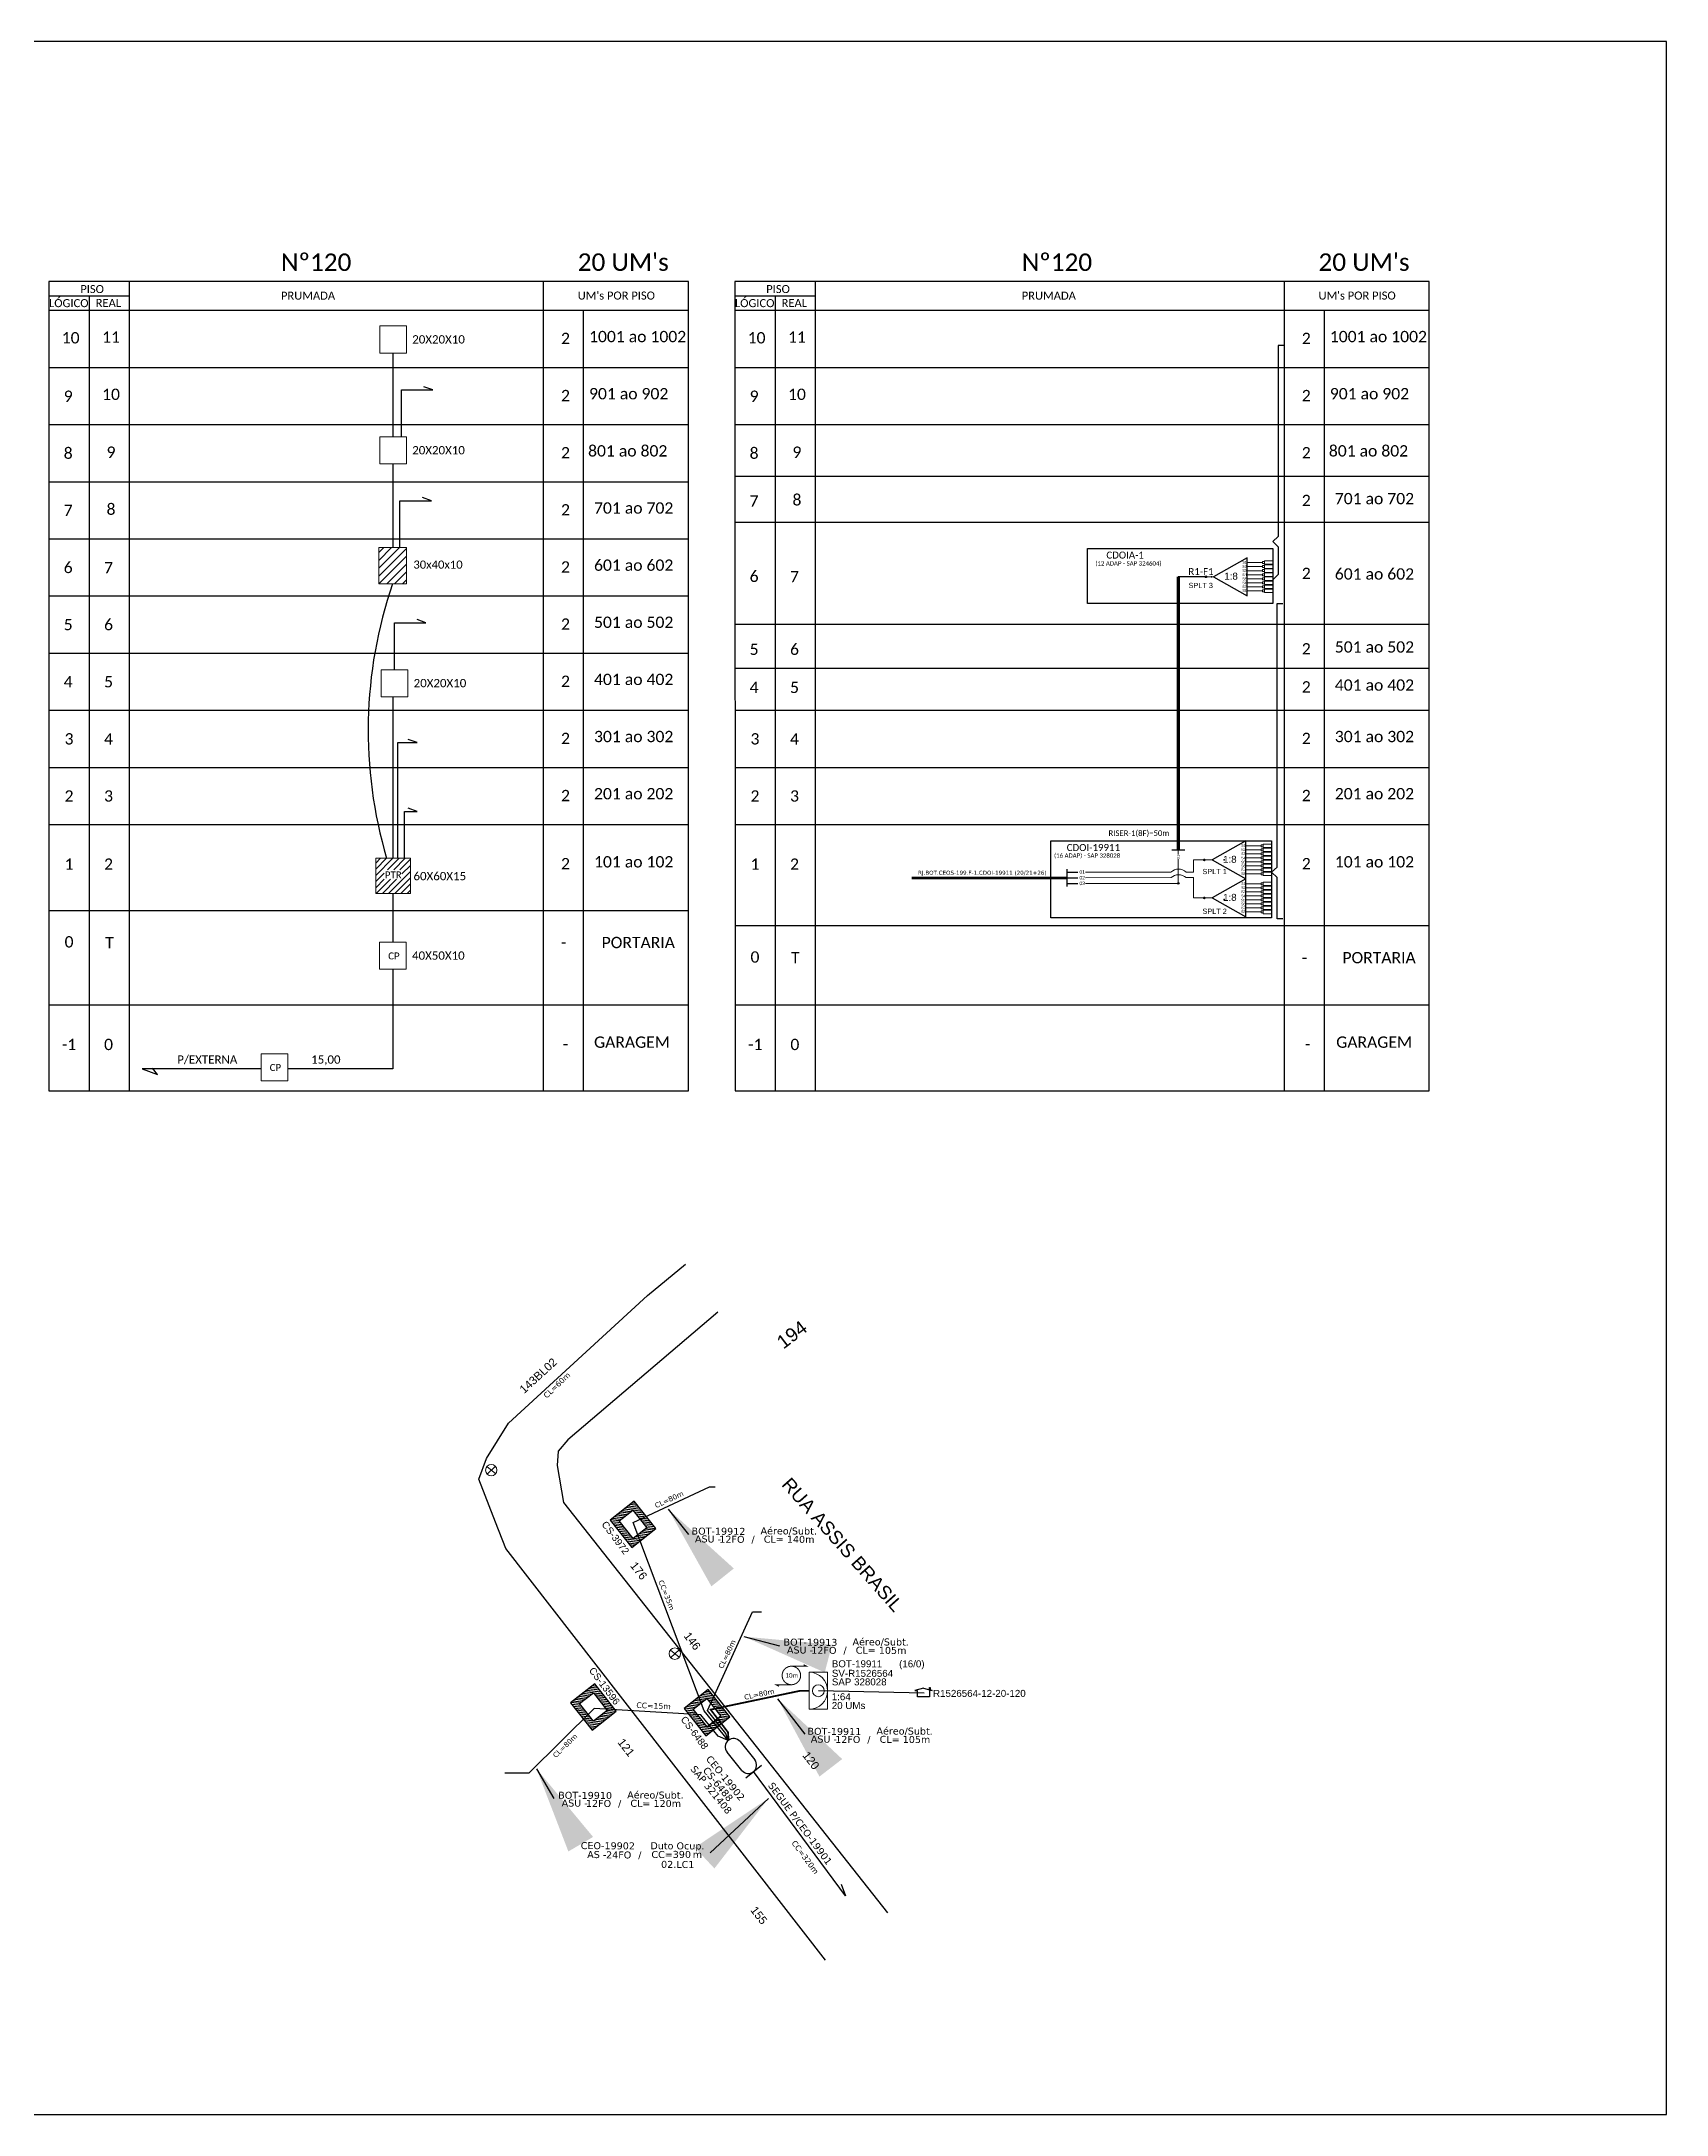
# Model space of a CAD drawing. Header units: metres. Extents: x -1286 to -445, y -500 to 94.
# Drawn here: x -911 to -445, y -500 to 94 of the extents above; entities that cross this region are included whole.
import ezdxf
from ezdxf.enums import TextEntityAlignment as Align

# ---------------------------------------------------------------- set-up
doc = ezdxf.new("R2010")
doc.units = ezdxf.units.M
doc.linetypes.add('PHANTOM2', pattern=[1.25, 0.625, -0.125, 0.125, -0.125, 0.125, -0.125])
for name, color, linetype in [('10.1-Caixas Subterrâneas', 5, 'Continuous'), ('20.4-CEOS', 1, 'Continuous'), ('20.5-CEO', 1, 'Continuous'), ('CAP a instalar', 1, 'Continuous'), ('DUVIDAS', 252, 'Continuous'), ('Folga', 1, 'Continuous'), ('label_cabos', 7, 'Continuous'), ('Legenda', 1, 'Continuous'), ('MUB', 252, 'Continuous'), ('surveys', 7, 'Continuous'), ('surveys legendas', 7, 'Continuous')]:
    doc.layers.add(name, color=color, linetype=linetype)
for name, color, linetype, lineweight in [('10.4-Postes', 1, 'Continuous', 0), ("20.0-LEGENDA DOS CDO'S", 1, 'Continuous', 0), ('20.1-CDO_INTERIOR', 1, 'Continuous', 0), ('40.1-ETIQUETAS', 1, 'Continuous', 20)]:
    doc.layers.add(name, color=color, linetype=linetype, lineweight=lineweight)
doc.layers.add('Comprimeto de lance', color=7, linetype='Continuous', true_color=0xf7f7f7)
doc.layers.add('DROP DE CLIENTE', color=140, linetype='Continuous', plot=False)
doc.layers.add('EXTRA', color=50, linetype='Continuous', plot=False)
doc.styles.add('ARIAL', font='arial.ttf')
doc.styles.add('siredit', font='verdana.ttf')
doc.styles.add('WMF-Calibri0', font='calibri.ttf')
doc.linetypes.add('FENCELINE1', pattern='A,0.25,-0.1,[133,ltypeshp.shx,S=0.1,R=0,X=-0.1,Y=0],-0.1,1', length=1.45)
doc.dimstyles.new('CC', dxfattribs={"dimtxt": 0.8, "dimasz": 2, "dimexe": 0.18, "dimexo": 0.0625, "dimgap": 0.09, "dimtad": 0, "dimdec": 0, "dimrnd": 1, "dimzin": 0, "dimdsep": 46, "dimtxsty": 'siredit', "dimblk": 'NONE', "dimcen": 0, "dimse1": 1, "dimse2": 1, "dimsd1": 1, "dimsd2": 1, "dimclrt": 7, "dimadec": 0, "dimazin": 0, "dimtfac": 1, "dimtdec": 0, "dimtofl": 0, "dimtmove": 0, "dimatfit": 3, "dimfxl": 0, "dimtolj": 1, "dimtzin": 0, "dimarcsym": 0})

# ---------------------------------------------------------------- blocks, each defined once
blk = doc.blocks.new('SPLT_1-8_SC-APC')
at = {"color": 1}
blk.add_lwpolyline([(-7.37, -2.1), (-17.04, -7.55), (-7.37, -13), (-7.37, -2.1)], dxfattribs=at)
at = {"color": 3, "lineweight": 0}
for points in [[(-2.99, -3.51), (-7.37, -3.51)], [(-7.37, -4.66), (-2.99, -4.66)], [(-7.37, -5.82), (-2.99, -5.82)], [(-2.41, -3.02), (-2.41, -4)], [(-2.41, -3.02), (0, -3.02)], [(-2.41, -4), (0, -4)], [(-2.41, -4.17), (-2.41, -5.16)], [(-2.41, -4.17), (0, -4.17)], [(-2.41, -5.16), (0, -5.16)], [(-2.41, -5.32), (-2.41, -6.31)], [(-2.41, -5.32), (0, -5.32)], [(-7.37, -6.97), (-2.99, -6.97)], [(-7.37, -8.12), (-2.99, -8.12)], [(-7.37, -9.28), (-2.99, -9.28)], [(-7.37, -10.43), (-2.99, -10.43)], [(-7.37, -11.58), (-2.99, -11.58)], [(-2.41, -6.31), (0, -6.31)], [(-2.41, -6.48), (-2.41, -7.46)], [(-2.41, -6.48), (0, -6.48)], [(-2.41, -7.46), (0, -7.46)], [(-2.41, -7.63), (-2.41, -8.62)], [(-2.41, -7.63), (0, -7.63)], [(-2.41, -8.62), (0, -8.62)], [(-2.41, -8.78), (-2.41, -9.77)], [(-2.41, -8.78), (0, -8.78)], [(-2.41, -9.77), (0, -9.77)], [(-2.41, -9.94), (-2.41, -10.92)], [(-2.41, -9.94), (0, -9.94)], [(-2.41, -10.92), (0, -10.92)], [(-2.41, -11.09), (-2.41, -12.08)], [(-2.41, -11.09), (0, -11.09)], [(-2.41, -12.08), (0, -12.08)]]:
    blk.add_lwpolyline(points, dxfattribs=at)
for points in [[(-2.99, -3.22), (-2.41, -3.22), (-2.41, -3.8), (-2.99, -3.8)], [(-2.99, -4.38), (-2.41, -4.38), (-2.41, -4.95), (-2.99, -4.95)], [(-2.99, -5.53), (-2.41, -5.53), (-2.41, -6.1), (-2.99, -6.1)], [(-2.99, -6.68), (-2.41, -6.68), (-2.41, -7.26), (-2.99, -7.26)], [(-2.99, -7.84), (-2.41, -7.84), (-2.41, -8.41), (-2.99, -8.41)], [(-2.99, -8.99), (-2.41, -8.99), (-2.41, -9.56), (-2.99, -9.56)], [(-2.99, -10.14), (-2.41, -10.14), (-2.41, -10.72), (-2.99, -10.72)], [(-2.99, -11.3), (-2.41, -11.3), (-2.41, -11.87), (-2.99, -11.87)]]:
    blk.add_lwpolyline(points, close=True, dxfattribs=at)
at = {"color": 1, "lineweight": 0}
blk.add_lwpolyline([(-17.04, -7.55), (-19.26, -7.55)], dxfattribs=at)
at = {"color": 1, "style": 'ARIAL'}
for s, height, p in [('S1', 0.75, (-8.74, -3.78)), ('S2', 0.75, (-8.74, -4.97)), ('S3', 0.75, (-8.74, -6.18)), ('1:8', 2, (-13.91, -8.4)), ('S4', 0.75, (-8.74, -7.36)), ('S5', 0.75, (-8.74, -8.57)), ('S6', 0.75, (-8.74, -9.69)), ('S7', 0.75, (-8.74, -10.78)), ('S8', 0.75, (-8.74, -11.9))]:
    blk.add_text(s, height=height, dxfattribs=at).set_placement(p)
blk = doc.blocks.new('SPLITTER FUTURO')
blk.add_point((0, 0))
at = {"style": 'ARIAL', "text_generation_flag": 6, "flags": 4}
for tag, p, height in [('SPLT', (-6.22, -4.1), 1.5), ('INSTAL.', (-6.25, -6.09), 1.25)]:
    blk.add_attdef(tag, p, '', height=height, rotation=180, dxfattribs=at)
blk = doc.blocks.new('POLE_POLE')
at = {"layer": '10.4-Postes', "color": 1, "linetype": 'PHANTOM2'}
for points in [[(-0.000008, 0.0000105), (0.0000076, -0.0000022)], [(0.0000072, 0.000011), (-0.0000076, -0.0000027)]]:
    blk.add_lwpolyline(points, dxfattribs=at)
at = {"layer": '10.4-Postes', "color": 1}
blk.add_circle((-0.0000002, 0.0000042), 0.0000101, dxfattribs=at)
blk = doc.blocks.new('*X14')
at = {"color": 0, "linetype": 'Continuous'}
for p, q in [((-1.25, 0.34099), (-0.49099, 1.1)), ((-1.25, 0.517767), (-0.667767, 1.1)), ((-1.25, 0.694544), (-0.844544, 1.1)), ((-1.25, 0.87132), (-1.02132, 1.1)), ((-1.25, 1.048097), (-1.198097, 1.1)), ((-1.25, 0.164214), (-0.8035, 0.610714)), ((-1.25, -0.012563), (-0.8035, 0.433937)), ((-1.25, -0.18934), (-0.8035, 0.25716)), ((-1.25, -0.366117), (-0.8035, 0.080383)), ((-0.789214, 0.625), (-0.314214, 1.1)), ((-0.612437, 0.625), (-0.137437, 1.1)), ((-0.43566, 0.625), (0.03934, 1.1)), ((-0.258883, 0.625), (0.216117, 1.1)), ((-0.082107, 0.625), (0.392893, 1.1)), ((0.09467, 0.625), (0.56967, 1.1)), ((0.271447, 0.625), (0.746447, 1.1)), ((0.448223, 0.625), (0.923223, 1.1)), ((0.625, 0.625), (1.1, 1.1)), ((0.801777, 0.625), (1.25, 1.073223)), ((0.8035, 0.449947), (1.25, 0.896447)), ((0.8035, 0.27317), (1.25, 0.71967)), ((0.8035, 0.096393), (1.25, 0.542893)), ((0.8035, -0.080383), (1.25, 0.366117)), ((0.8035, -0.25716), (1.25, 0.18934)), ((0.8035, -0.433937), (1.25, 0.012563)), ((-1.25, -0.542893), (-0.8035, -0.096393)), ((-1.25, -0.71967), (-0.8035, -0.27317)), ((-1.25, -0.896447), (-0.8035, -0.449947)), ((-1.25, -1.073223), (-0.801777, -0.625)), ((-1.1, -1.1), (-0.625, -0.625)), ((-0.923223, -1.1), (-0.448223, -0.625)), ((-0.746447, -1.1), (-0.271447, -0.625)), ((-0.56967, -1.1), (-0.09467, -0.625)), ((-0.392893, -1.1), (0.082107, -0.625)), ((-0.216117, -1.1), (0.258883, -0.625)), ((-0.03934, -1.1), (0.43566, -0.625)), ((0.137437, -1.1), (0.612437, -0.625)), ((0.314214, -1.1), (0.789214, -0.625)), ((0.49099, -1.1), (1.25, -0.34099)), ((0.667767, -1.1), (1.25, -0.517767)), ((0.8035, -0.610714), (1.25, -0.164214)), ((0.844544, -1.1), (1.25, -0.694544)), ((1.02132, -1.1), (1.25, -0.87132)), ((1.198097, -1.1), (1.25, -1.048097))]:
    blk.add_line(p, q, dxfattribs=at)
blk = doc.blocks.new('MANHOLE_MQ')
at = {"color": 0, "linetype": 'Continuous'}
for p, q in [((0.00000623, 0.00000569), (-0.00000627, 0.00000569)), ((-0.00000627, 0.00000569), (-0.00000627, -0.00000531)), ((-0.00000404, 0.00000331), (0.00000399, 0.00000331)), ((-0.00000404, -0.00000294), (-0.00000404, 0.00000331)), ((0.00000399, 0.00000331), (0.00000399, -0.00000294)), ((0.00000623, -0.00000531), (0.00000623, 0.00000569)), ((-0.00000627, -0.00000531), (0.00000623, -0.00000531)), ((0.00000399, -0.00000294), (-0.00000404, -0.00000294)), ((0.00000399, -0.00000294), (0.00000399, -0.00000294))]:
    blk.add_line(p, q, dxfattribs=at)
at = {"color": 0, "linetype": 'Continuous', "xscale": 5e-06, "yscale": 5e-06, "zscale": 1e-05}
blk.add_blockref('*X14', (-0.00000002, 0.00000019), dxfattribs=at)
blk = doc.blocks.new('LEGENDA DOS CABOS')
at = {"layer": 'EXTRA', "color": 0, "style": 'siredit'}
for tag, p in [('ID', (4.6, 0.97)), ('XX', (9.03, 0.97))]:
    blk.add_attdef(tag, text='', height=0.48, rotation=359.69, dxfattribs=at).set_placement(p, align=Align.MIDDLE_CENTER)
at = {"layer": 'Legenda', "color": 0, "style": 'siredit'}
for tag, p in [('TIPO_CABO', (1.31, 0)), ('CABO', (4.69, -0.05)), ('/', (6.81, -0.05)), ('METROS', (10.03, -0.05))]:
    blk.add_attdef(tag, text='', height=0.8, rotation=359.69, dxfattribs=at).set_placement(p, align=Align.MIDDLE_CENTER)
blk = doc.blocks.new('_None')
blk = doc.blocks.new('Inst CB DT OCUP CFOA-SM-AS-80-TS-24')
at = {"layer": 'label_cabos', "color": 0, "style": 'siredit'}
for tag, flags, p in [('ID_ATIVIDADE', 3, (1.31, 2.67)), ('FATOR', 1, (11.56, 2.55))]:
    blk.add_attdef(tag, text='', height=1, rotation=359.69, dxfattribs=dict(at, flags=flags)).set_placement(p, align=Align.MIDDLE_CENTER)
for tag, p in [('TIPO_CABO', (1.76, 0)), ('DESTINO_CABO', (3.13, 1.26)), ('CABO', (4.69, -0.05)), ('/', (7.71, -0.05)), ('LANCE', (10.91, 0)), ('TIPO_CABO', (13.11, 1.24)), ('UND', (15.96, 0)), ('FID', (13.15, -1.41))]:
    blk.add_attdef(tag, text='', height=1, rotation=359.69, dxfattribs=at).set_placement(p, align=Align.MIDDLE_CENTER)
blk.add_attdef('QTDE', (12.43, -0.47), '', height=1, rotation=359.69, dxfattribs=at)
blk = doc.blocks.new('A$C07E14978')
at = {"layer": 'Folga', "color": 0, "const_width": 0.146}
blk.add_lwpolyline([(2.23, 2.92, 1.000012), (2.23, 0.28, 0.999978)], format="xyb", close=True, dxfattribs=at)
at = {"layer": 'Folga', "color": 0, "const_width": 0.137}
for points in [[(2.23, 2.92), (4.42, 2.92), (3.98, 3.13)], [(2.23, 0.28), (0.03, 0.28), (0.47, 0.06)]]:
    blk.add_lwpolyline(points, dxfattribs=at)
at = {"layer": 'Folga', "color": 0}
blk.add_text('10m', height=0.659, dxfattribs=at).set_placement((1.38, 1.27))
blk = doc.blocks.new('SPLITTER_')
blk.add_point((0, 0))
at = {"style": 'ARIAL', "flags": 4}
blk.add_attdef('SPLT', (0, -3.26), '', height=1.5, dxfattribs=at)

msp = doc.modelspace()

# ---------------------------------------------------------------- hatches: boundary and pattern name
h = msp.add_hatch()
h.set_pattern_fill('LINE', color=1, scale=0.5, angle=45)
h.set_pattern_definition([(45, (-22.8122, 16.181), (-1.122532, 1.122532), [])])
h.paths.add_polyline_path([(-806.23, -50.84), (-814.18, -50.84), (-814.18, -61.18), (-806.23, -61.18)])
h = msp.add_hatch(color=3)
h.dxf.hatch_style = 1
edge = h.paths.add_edge_path()
edge.add_arc((-577.15, -59.17), 0.256, 0, 360)
h = msp.add_hatch()
h.set_pattern_fill('ANSI31', color=1, scale=10, style=0)
h.set_pattern_definition([(45, (-1428.494, -535.477), (-0.8838835, 0.8838835), [])])
h.paths.add_polyline_path([(-815.02, -149.9), (-805.11, -149.9), (-805.11, -139.86), (-815.02, -139.86)])
h.paths.add_polyline_path([(-812.59, -145.86), (-807.55, -145.86), (-807.55, -143.13), (-812.59, -143.13)], flags=16)
h = msp.add_hatch(color=3)
h.dxf.hatch_style = 1
edge = h.paths.add_edge_path()
edge.add_arc((-577.53, -140.3), 0.242, 0, 360)
h = msp.add_hatch(color=3)
h.dxf.hatch_style = 1
edge = h.paths.add_edge_path()
edge.add_arc((-585.01, -147.03), 0.205, 0, 360)
h = msp.add_hatch(color=3)
h.dxf.hatch_style = 1
edge = h.paths.add_edge_path()
edge.add_arc((-577.53, -151.19), 0.242, 0, 360)

# ---------------------------------------------------------------- linework, layer by layer
for p, q in [((-908.73, 17.18), (-908.73, -206.46)), ((-725.43, -206.46), (-725.43, 17.18)), ((-712.13, 17.18), (-712.03, -206.46)), ((-513.11, -206.46), (-513.11, 17.18)), ((-908.73, -181.84), (-725.43, -181.84)), ((-712.13, -181.84), (-513.11, -181.84))]:
    msp.add_line(p, q)
at = {"color": 5, "lineweight": 0}
for p, q in [((-585.01, -137.44), (-585.01, -138.72)), ((-585.01, -147.03), (-585.01, -140.15))]:
    msp.add_line(p, q, dxfattribs=at)
msp.add_lwpolyline([(-1286.07, -499.81), (-445.07, -499.81), (-445.07, 94.19), (-1286.07, 94.19)], close=True)
at = {"color": 0}
for points in [[(-725.43, 25.4), (-908.73, 25.4)], [(-513.11, 25.4), (-712.13, 25.4)], [(-908.73, 21.29), (-885.58, 21.29)], [(-712.13, 21.29), (-688.98, 21.29)], [(-908.73, 17.18), (-725.43, 17.18)], [(-712.13, 17.18), (-513.11, 17.18)]]:
    msp.add_lwpolyline(points, dxfattribs=at)
for points in [[(-908.73, 25.4), (-908.73, 17.18)], [(-885.58, 17.18), (-885.58, 25.4)], [(-767.03, 25.4), (-767.03, 17.18)], [(-725.43, 17.18), (-725.43, 25.4)], [(-712.13, 25.4), (-712.13, 17.18)], [(-688.98, 17.18), (-688.98, 25.4)], [(-554.71, 25.4), (-554.71, 17.18)], [(-513.11, 17.18), (-513.11, 25.4)], [(-897.16, 21.29), (-897.16, 17.18)], [(-700.56, 21.29), (-700.56, 17.18)], [(-908.73, 17.18), (-725.43, 17.18)], [(-908.73, 17.18), (-725.43, 17.18)], [(-897.16, 17.18), (-897.16, -206.46)], [(-885.58, -206.46), (-885.58, 17.18)], [(-767.03, 17.18), (-767.03, -206.46)], [(-755.45, -206.46), (-755.45, 17.18)], [(-712.13, 17.18), (-513.11, 17.18)], [(-712.13, 17.18), (-513.11, 17.18)], [(-700.56, 17.18), (-700.56, -206.46)], [(-688.98, -206.46), (-688.98, 17.18)], [(-554.71, 17.18), (-554.71, -206.46)], [(-543.13, -206.46), (-543.13, 17.18)], [(-908.73, 0.81), (-725.43, 0.81)], [(-712.13, 0.81), (-513.11, 0.81)], [(-908.73, -15.57), (-725.43, -15.57)], [(-712.13, -15.57), (-513.11, -15.57)], [(-908.73, -31.94), (-725.43, -31.94)], [(-712.13, -30.32), (-513.11, -30.32)], [(-712.13, -43.58), (-513.11, -43.58)], [(-908.73, -48.31), (-725.43, -48.31)], [(-908.73, -64.68), (-725.43, -64.68)], [(-712.13, -72.77), (-513.11, -72.77)], [(-908.73, -81.05), (-725.43, -81.05)], [(-712.13, -85.34), (-513.11, -85.34)], [(-908.73, -97.43), (-725.43, -97.43)], [(-712.13, -97.43), (-513.11, -97.43)], [(-908.73, -113.8), (-725.43, -113.8)], [(-712.13, -113.8), (-513.11, -113.8)], [(-908.73, -130.17), (-725.43, -130.17)], [(-712.13, -130.17), (-513.11, -130.17)], [(-908.73, -154.78), (-725.43, -154.78)], [(-712.13, -159.12), (-513.11, -159.12)], [(-908.73, -181.84), (-725.43, -181.84)], [(-908.73, -206.46), (-725.43, -206.46)], [(-712.03, -206.46), (-513.11, -206.46)]]:
    msp.add_lwpolyline(points)
at = {"lineweight": 0}
for points in [[(-806.23, 4.92), (-813.9, 4.92), (-813.9, 12.68), (-806.23, 12.68)], [(-806.23, -26.84), (-813.9, -26.84), (-813.9, -19.08), (-806.23, -19.08)], [(-805.82, -93.58), (-813.48, -93.58), (-813.48, -85.81), (-805.82, -85.81)], [(-806.29, -171.65), (-813.96, -171.65), (-813.96, -163.88), (-806.29, -163.88)], [(-840.25, -203.61), (-847.91, -203.61), (-847.91, -195.85), (-840.25, -195.85)]]:
    msp.add_lwpolyline(points, close=True, dxfattribs=at)
at = {"color": 3}
for points in [[(-554.7, 7.09), (-556.35, 7.09), (-556.36, -47.61), (-557.92, -49.12), (-556.36, -50.63), (-556.36, -58.51), (-557.92, -60.02)], [(-810.07, -19.08), (-810.07, 4.92)], [(-807.67, -19.08), (-807.67, -5.65), (-798.65, -5.65), (-801.23, -4.74)], [(-810.07, -50.84), (-810.07, -26.84)], [(-808.1, -50.84), (-808.1, -37.41), (-799.09, -37.41), (-801.66, -36.5)], [(-555.05, -157.18), (-556.7, -157.18), (-556.7, -145.37), (-558.27, -143.87), (-556.7, -142.36), (-556.7, -66.88), (-555.05, -66.88)], [(-809.65, -85.81), (-809.65, -72.38), (-800.64, -72.38), (-803.21, -71.47)], [(-810.07, -139.86), (-810.07, -93.58)], [(-808.69, -139.86), (-808.69, -106.71), (-803.21, -106.71), (-805.79, -105.8)], [(-806.81, -139.86), (-806.81, -126.43), (-803.21, -126.43), (-805.79, -125.52)], [(-616.88, -143.78), (-613.8, -143.78)], [(-810.13, -149.9), (-810.13, -163.88)]]:
    msp.add_lwpolyline(points, dxfattribs=at)
at = {"color": 1, "lineweight": 0}
for points in [[(-814.18, -50.84), (-806.23, -50.84), (-806.23, -61.18), (-814.18, -61.18)], [(-805.11, -139.86), (-815.02, -139.86), (-815.02, -149.9), (-805.11, -149.9)]]:
    msp.add_lwpolyline(points, close=True, dxfattribs=at)
at = {"color": 1}
for points in [[(-611.05, -51.04), (-557.92, -51.04), (-557.92, -66.88), (-611.05, -66.88)], [(-621.52, -134.85), (-558.27, -134.85), (-558.27, -156.88), (-621.52, -156.88)]]:
    msp.add_lwpolyline(points, close=True, dxfattribs=at)
at = {"color": 5, "const_width": 1}
msp.add_lwpolyline([(-585.01, -137.44), (-585.02, -59.17)], dxfattribs=at)
at = {"color": 5}
for points in [[(-577.18, -59.17), (-585.03, -59.17)], [(-586.88, -137.44), (-583.1, -137.44)]]:
    msp.add_lwpolyline(points, dxfattribs=at)
at = {"color": 3}
msp.add_lwpolyline([(-810.2, -61.18, 0.155851), (-811.91, -139.86, 0.166216)], format="xyb", dxfattribs=at)
at = {"color": 3, "lineweight": 0}
for points in [[(-577.53, -140.3), (-580.67, -140.3), (-580.67, -143.78), (-582.74, -143.78)], [(-587.1, -143.78), (-606.91, -143.78), (-611.65, -143.78)]]:
    msp.add_lwpolyline(points, dxfattribs=at)
at = {"color": 1, "const_width": 0.8}
msp.add_lwpolyline([(-661.47, -145.47), (-616.88, -145.47)], dxfattribs=at)
at = {"color": 1}
for points in [[(-616.88, -147.96), (-616.88, -142.99)], [(-810.13, -171.65), (-810.13, -200.19), (-840.25, -200.19)], [(-882, -200.19), (-877.58, -201.78)], [(-847.91, -200.19), (-882, -200.19)], [(-877.58, -201.78), (-878.99, -199.95)]]:
    msp.add_lwpolyline(points, dxfattribs=at)
at = {"color": 2}
msp.add_lwpolyline([(-616.88, -145.41), (-613.8, -145.41)], dxfattribs=at)
at = {"color": 7}
msp.add_lwpolyline([(-616.88, -147.04), (-613.8, -147.04)], dxfattribs=at)
at = {"color": 2, "lineweight": 0}
msp.add_lwpolyline([(-582.74, -145.4, 0.377888), (-587.1, -145.4), (-611.65, -145.41)], format="xyb", dxfattribs=at)
at = {"color": 7, "lineweight": 0}
msp.add_lwpolyline([(-585.01, -147.03), (-611.65, -147.04)], dxfattribs=at)
at = {"color": 2, "lineweight": 0}
msp.add_lwpolyline([(-577.53, -151.19), (-580.67, -151.19), (-580.67, -145.4), (-582.74, -145.4)], dxfattribs=at)
at = {"color": 3}
for centre, radius in [((-577.15, -59.17), 0.256), ((-577.53, -140.3), 0.242), ((-585.01, -147.03), 0.205), ((-585.01, -147.03), 0.205), ((-577.53, -151.19), 0.242)]:
    msp.add_circle(centre, radius, dxfattribs=at)
at = {"color": 3, "lineweight": 0}
msp.add_arc((-584.92, -146.26), 3.3, 48.59807, 131.40193, dxfattribs=at)
at = {"layer": '20.1-CDO_INTERIOR', "color": 1, "lineweight": 18}
msp.add_lwpolyline([(-685.52, -383.69), (-685.52, -373.07), (-690.83, -373.07), (-690.84, -383.69)], close=True, dxfattribs=at)
msp.add_circle((-688.18, -378.38), 1.7, dxfattribs=at)
msp.add_arc((-690.83, -378.38), 5.31, 269.97241, 89.97241, dxfattribs=at)
at = {"layer": '20.5-CEO', "color": 5}
for p, q in [((-710.11, -401.19), (-714.34, -395.98)), ((-710.63, -392.96), (-706.4, -398.18))]:
    msp.add_line(p, q, dxfattribs=at)
msp.add_lwpolyline([(-708.99, -403.36), (-704.51, -399.72)], dxfattribs=at)
for centre, start, end in [((-712.48, -394.47), 39.05657, 219.05657), ((-708.25, -399.68), 219.05657, 39.05657)]:
    msp.add_arc(centre, 2.39, start, end, dxfattribs=at)
at = {"layer": 'CAP a instalar', "color": 7, "linetype": 'FENCELINE1', "ltscale": 8}
for points in [[(-713.99, -392.61), (-715.42, -390.86), (-720.86, -384.13), (-741.29, -330.19), (-719.41, -319.96), (-717.74, -319.96)], [(-713.99, -392.61), (-714.66, -390.59), (-719.95, -383.99), (-707.04, -355.8), (-704.45, -355.8)], [(-713.99, -392.61), (-716.92, -391.35), (-721.88, -385.25), (-752.47, -383.49), (-771.15, -401.96), (-778.08, -401.97)]]:
    msp.add_lwpolyline(points, dxfattribs=at)
at = {"layer": 'CAP a instalar', "color": 1, "linetype": 'FENCELINE1', "ltscale": 5, "const_width": 0.508}
msp.add_lwpolyline([(-713.89, -392.54), (-714.08, -390.27), (-719.05, -383.78), (-693.35, -378.38), (-690.83, -378.38)], dxfattribs=at)
at = {"layer": 'CAP a instalar', "color": 5, "linetype": 'FENCELINE1', "ltscale": 8}
msp.add_lwpolyline([(-681.67, -433.8), (-680.42, -437.16), (-706.77, -401.56)], dxfattribs=at)
at = {"layer": 'DROP DE CLIENTE'}
msp.add_lwpolyline([(-657.84, -379.03), (-688.18, -378.38)], dxfattribs=at)
at = {"layer": 'DUVIDAS', "color": 4}
for points in [[(-686.12, -455.62), (-777.73, -337.65), (-780.72, -330.11), (-785.48, -317.74), (-783.32, -311.81), (-776.95, -301.7), (-737.12, -265.17), (-726.27, -256.19)], [(-717.01, -269.87), (-760.02, -306.48), (-762.75, -309.76), (-762.99, -313.86), (-761.19, -324.45), (-668.33, -442.01)]]:
    msp.add_lwpolyline(points, dxfattribs=at)
at = {"layer": 'DUVIDAS'}
msp.add_lwpolyline([(-717.01, -269.87), (-760.02, -306.48), (-762.75, -309.76), (-762.99, -313.86), (-761.19, -324.45), (-668.33, -442.01)], dxfattribs=at)
at = {"layer": 'MUB'}
msp.add_lwpolyline([(-686.12, -455.62), (-777.73, -337.65), (-780.72, -330.11), (-785.48, -317.74), (-783.32, -311.81), (-776.95, -301.7), (-737.12, -265.17), (-726.27, -256.19)], dxfattribs=at)
at = {"layer": 'surveys'}
for p, q in [((-658.05, -377.6), (-660.56, -378.33)), ((-660.56, -378.33), (-659.77, -378.33)), ((-659.77, -380.13), (-659.77, -378.34)), ((-656.32, -380.13), (-659.77, -380.13)), ((-658.05, -377.6), (-655.53, -378.33)), ((-656.36, -377.49), (-656.09, -377.49)), ((-656.36, -378.08), (-656.36, -377.49)), ((-655.53, -378.33), (-656.32, -378.33)), ((-656.32, -378.33), (-656.32, -380.13)), ((-656.09, -377.49), (-656.1, -378.15))]:
    msp.add_line(p, q, dxfattribs=at)

# ---------------------------------------------------------------- block references
ref = msp.add_blockref('SPLITTER_', (-575.54, -59.17), dxfattribs=dict(xscale=-1))
ref.add_attrib('SPLT', 'SPLT 3', (-582.07, -62.43), dxfattribs={"height": 1.5, "style": 'ARIAL'})
at = {"color": 3}
for p in [(-557.92, -51.62), (-558.27, -132.75), (-558.27, -143.65)]:
    msp.add_blockref('SPLT_1-8_SC-APC', p, dxfattribs=at)
ref = msp.add_blockref('SPLITTER FUTURO', (-571.86, -140.3))
ref.add_attrib('SPLT', 'SPLT 1', (-578.08, -144.39), dxfattribs={"height": 1.5, "rotation": 180, "style": 'ARIAL', "text_generation_flag": 6})
ref = msp.add_blockref('SPLITTER FUTURO', (-571.86, -151.69))
ref.add_attrib('SPLT', 'SPLT 2', (-578.08, -155.78), dxfattribs={"height": 1.5, "rotation": 180, "style": 'ARIAL', "text_generation_flag": 6})
at = {"layer": '10.1-Caixas Subterrâneas', "color": 30, "xscale": 799468.8857778962, "yscale": 799468.8857778957, "zscale": 799468.8857778956, "rotation": 128.2069484367488}
for p in [(-741.2, -330.58), (-752.54, -382.94), (-719.99, -384.54)]:
    msp.add_blockref('MANHOLE_MQ', p, dxfattribs=at)
at = {"layer": '10.4-Postes', "color": 1, "xscale": 162187.8786043099, "yscale": 162187.8786043099, "zscale": 162187.8786043099}
for p in [(-781.89, -315.84), (-729.27, -368.43)]:
    msp.add_blockref('POLE_POLE', p, dxfattribs=at)
at = {"layer": 'Folga', "xscale": 2.006958307478562, "yscale": 2.006958307478562, "zscale": 2.006958307478562}
msp.add_blockref('A$C07E14978', (-700.38, -377.21), dxfattribs=at)
at = {"layer": 'label_cabos', "color": 0, "lineweight": 0}
ref = msp.add_blockref('LEGENDA DOS CABOS', (-725.28, -335.93), dxfattribs=dict(at, xscale=2, yscale=2, zscale=2))
ref.add_attrib('ID', 'BOT-19912', dxfattribs={"color": 0, "height": 2, "rotation": 359.69001, "style": 'siredit'}).set_placement((-716.8, -332.67), align=Align.MIDDLE_CENTER)
ref.add_attrib('CABO', '12FO', dxfattribs={"color": 0, "height": 2, "rotation": 359.69001, "style": 'siredit'}).set_placement((-712.95, -334.98), align=Align.MIDDLE_CENTER)
ref.add_attrib('METROS', 'CL= 140m', dxfattribs={"color": 0, "height": 2, "rotation": 359.69001, "style": 'siredit'}).set_placement((-696.56, -334.98), align=Align.MIDDLE_CENTER)
ref.add_attrib('XX', 'Aéreo/Subt.', dxfattribs={"color": 0, "height": 2, "rotation": 359.69001, "style": 'siredit'}).set_placement((-696.67, -332.59), align=Align.MIDDLE_CENTER)
ref.add_attrib('/', '/', dxfattribs={"color": 0, "height": 2, "rotation": 359.69001, "style": 'siredit'}).set_placement((-706.9, -334.98), align=Align.MIDDLE_CENTER)
ref.add_attrib('TIPO_CABO', 'ASU -', dxfattribs={"color": 0, "height": 2, "rotation": 359.69001, "style": 'siredit'}).set_placement((-719.8, -334.89), align=Align.MIDDLE_CENTER)
ref = msp.add_blockref('LEGENDA DOS CABOS', (-698.92, -367.74), dxfattribs=dict(at, xscale=2, yscale=2, zscale=2))
ref.add_attrib('ID', 'BOT-19913', dxfattribs={"color": 0, "height": 2, "rotation": 359.69001, "style": 'siredit'}).set_placement((-690.44, -364.48), align=Align.MIDDLE_CENTER)
ref.add_attrib('CABO', '12FO', dxfattribs={"color": 0, "height": 2, "rotation": 359.69001, "style": 'siredit'}).set_placement((-686.59, -366.79), align=Align.MIDDLE_CENTER)
ref.add_attrib('METROS', 'CL= 105m', dxfattribs={"color": 0, "height": 2, "rotation": 359.69001, "style": 'siredit'}).set_placement((-670.2, -366.79), align=Align.MIDDLE_CENTER)
ref.add_attrib('XX', 'Aéreo/Subt.', dxfattribs={"color": 0, "height": 2, "rotation": 359.69001, "style": 'siredit'}).set_placement((-670.31, -364.39), align=Align.MIDDLE_CENTER)
ref.add_attrib('/', '/', dxfattribs={"color": 0, "height": 2, "rotation": 359.69001, "style": 'siredit'}).set_placement((-680.54, -366.79), align=Align.MIDDLE_CENTER)
ref.add_attrib('TIPO_CABO', 'ASU -', dxfattribs={"color": 0, "height": 2, "rotation": 359.69001, "style": 'siredit'}).set_placement((-693.44, -366.7), align=Align.MIDDLE_CENTER)
ref = msp.add_blockref('LEGENDA DOS CABOS', (-692.07, -393.28), dxfattribs=dict(at, xscale=2, yscale=2, zscale=2))
ref.add_attrib('ID', 'BOT-19911', dxfattribs={"color": 0, "height": 2, "rotation": 359.69001, "style": 'siredit'}).set_placement((-683.59, -390.02), align=Align.MIDDLE_CENTER)
ref.add_attrib('CABO', '12FO', dxfattribs={"color": 0, "height": 2, "rotation": 359.69001, "style": 'siredit'}).set_placement((-679.74, -392.33), align=Align.MIDDLE_CENTER)
ref.add_attrib('METROS', 'CL= 105m', dxfattribs={"color": 0, "height": 2, "rotation": 359.69001, "style": 'siredit'}).set_placement((-663.35, -392.33), align=Align.MIDDLE_CENTER)
ref.add_attrib('XX', 'Aéreo/Subt.', dxfattribs={"color": 0, "height": 2, "rotation": 359.69001, "style": 'siredit'}).set_placement((-663.45, -389.93), align=Align.MIDDLE_CENTER)
ref.add_attrib('/', '/', dxfattribs={"color": 0, "height": 2, "rotation": 359.69001, "style": 'siredit'}).set_placement((-673.69, -392.33), align=Align.MIDDLE_CENTER)
ref.add_attrib('TIPO_CABO', 'ASU -', dxfattribs={"color": 0, "height": 2, "rotation": 359.69001, "style": 'siredit'}).set_placement((-686.59, -392.23), align=Align.MIDDLE_CENTER)
ref = msp.add_blockref('LEGENDA DOS CABOS', (-763.5, -411.61), dxfattribs=dict(at, xscale=2, yscale=2, zscale=2))
ref.add_attrib('ID', 'BOT-19910', dxfattribs={"color": 0, "height": 2, "rotation": 359.69001, "style": 'siredit'}).set_placement((-755.02, -408.35), align=Align.MIDDLE_CENTER)
ref.add_attrib('CABO', '12FO', dxfattribs={"color": 0, "height": 2, "rotation": 359.69001, "style": 'siredit'}).set_placement((-751.18, -410.66), align=Align.MIDDLE_CENTER)
ref.add_attrib('METROS', 'CL= 120m', dxfattribs={"color": 0, "height": 2, "rotation": 359.69001, "style": 'siredit'}).set_placement((-734.79, -410.66), align=Align.MIDDLE_CENTER)
ref.add_attrib('XX', 'Aéreo/Subt.', dxfattribs={"color": 0, "height": 2, "rotation": 359.69001, "style": 'siredit'}).set_placement((-734.89, -408.26), align=Align.MIDDLE_CENTER)
ref.add_attrib('/', '/', dxfattribs={"color": 0, "height": 2, "rotation": 359.69001, "style": 'siredit'}).set_placement((-745.12, -410.66), align=Align.MIDDLE_CENTER)
ref.add_attrib('TIPO_CABO', 'ASU -', dxfattribs={"color": 0, "height": 2, "rotation": 359.69001, "style": 'siredit'}).set_placement((-758.02, -410.56), align=Align.MIDDLE_CENTER)
ref = msp.add_blockref('Inst CB DT OCUP CFOA-SM-AS-80-TS-24', (-754.77, -425.31), dxfattribs=dict(at, xscale=2, yscale=2, zscale=2))
ref.add_attrib('DESTINO_CABO', 'CEO-19902', dxfattribs={"color": 0, "height": 2, "rotation": 359.69001, "style": 'siredit'}).set_placement((-748.51, -422.79), align=Align.MIDDLE_CENTER)
ref.add_attrib('CABO', '24FO', dxfattribs={"color": 0, "height": 2, "rotation": 359.69001, "style": 'siredit'}).set_placement((-745.4, -425.42), align=Align.MIDDLE_CENTER)
ref.add_attrib('TIPO_CABO', 'Duto Ocup.', dxfattribs={"color": 0, "height": 2, "rotation": 359.69001, "style": 'siredit'}).set_placement((-728.56, -422.82), align=Align.MIDDLE_CENTER)
ref.add_attrib('/', '/', dxfattribs={"color": 0, "height": 2, "rotation": 359.69001, "style": 'siredit'}).set_placement((-739.35, -425.42), align=Align.MIDDLE_CENTER)
ref.add_attrib('TIPO_CABO', 'AS - ', dxfattribs={"color": 0, "height": 2, "rotation": 359.69001, "style": 'siredit'}).set_placement((-751.25, -425.32), align=Align.MIDDLE_CENTER)
ref.add_attrib('FID', '02.LC1', dxfattribs={"color": 0, "height": 2, "rotation": 359.69001, "style": 'siredit'}).set_placement((-728.48, -428.14), align=Align.MIDDLE_CENTER)
ref.add_attrib('LANCE', 'CC=', dxfattribs={"color": 0, "height": 2, "rotation": 359.69001, "style": 'siredit'}).set_placement((-732.96, -425.31), align=Align.MIDDLE_CENTER)
ref.add_attrib('QTDE', '390', (-729.92, -426.26), dxfattribs={"color": 0, "height": 2, "rotation": 359.69001, "style": 'siredit'})
ref.add_attrib('UND', 'm', dxfattribs={"color": 0, "height": 2, "rotation": 359.69001, "style": 'siredit'}).set_placement((-722.85, -425.31), align=Align.MIDDLE_CENTER)

# ---------------------------------------------------------------- texts
at = {"color": 2, "style": 'WMF-Calibri0'}
for s, p in [('Nº120', (-842.2, 28.44)), ("20 UM's", (-757.14, 28.47)), ('Nº120', (-629.88, 28.44)), ("20 UM's", (-544.82, 28.47))]:
    msp.add_text(s, height=5, dxfattribs=at).set_placement(p)
at = {"color": 0, "style": 'WMF-Calibri0'}
for s, p in [('     PISO', (-903.77, 22.1)), ('     PISO', (-707.17, 22.1)), ('  LÓGICO', (-910.31, 18.07)), ('    REAL', (-898.55, 18.12)), ('PRUMADA', (-842.2, 20.21)), ("UM's POR PISO", (-757.14, 20.24)), ('  LÓGICO', (-713.71, 18.07)), ('    REAL', (-701.95, 18.12)), ('PRUMADA', (-629.88, 20.21)), ("UM's POR PISO", (-544.82, 20.24))]:
    msp.add_text(s, height=2.3, dxfattribs=at).set_placement(p)
at = {"color": 7, "style": 'WMF-Calibri0'}
for s, p in [('10', (-902.48, 9.29)), ('11', (-890.91, 9.47)), ('10', (-705.88, 9.29)), ('11', (-694.31, 9.47)), ('10', (-890.91, -6.9)), ('10', (-694.31, -6.9)), ('9', (-890.91, -23.49)), ('9', (-694.31, -23.49)), ('8', (-694.31, -37.13)), ('8', (-890.91, -39.82))]:
    msp.add_text(s, height=3.24, dxfattribs=at).set_placement(p, align=Align.MIDDLE_CENTER)
for s, height, p in [('20X20X10', 2.373, (-804.58, 7.65)), ('1001 ao 1002', 3.24, (-753.9, 8.02)), ('1001 ao 1002', 3.24, (-541.58, 8.02)), ('901 ao 902', 3.24, (-753.9, -8.35)), ('901 ao 902', 3.24, (-541.58, -8.35)), ('20X20X10', 2.373, (-804.58, -24.11)), ('801 ao 802', 3.24, (-754.18, -24.73)), ('801 ao 802', 3.24, (-541.86, -24.73)), ('701 ao 702', 3.24, (-540.15, -38.41)), ('701 ao 702', 3.24, (-752.47, -41.1)), ('601 ao 602', 3.24, (-752.47, -57.47)), ('601 ao 602', 3.24, (-540.15, -60)), ('501 ao 502', 3.24, (-752.47, -73.84)), ('501 ao 502', 3.24, (-540.15, -80.92)), ('20X20X10', 2.373, (-804.17, -90.84)), ('401 ao 402', 3.24, (-752.47, -90.21)), ('401 ao 402', 3.24, (-540.15, -91.83)), ('301 ao 302', 3.24, (-752.47, -106.58)), ('301 ao 302', 3.24, (-540.15, -106.58)), ('201 ao 202', 3.24, (-752.47, -122.96)), ('201 ao 202', 3.24, (-540.15, -122.96)), ('101 ao 102', 3.24, (-752.47, -142.48)), ('101 ao 102', 3.24, (-540.15, -142.48)), ('PTR', 2, (-812.43, -145.61)), ('60X60X15', 2.373, (-804.22, -146.14)), ('PORTARIA', 3.24, (-750.29, -165.6)), ('CP', 2, (-811.47, -168.83)), ('40X50X10', 2.373, (-804.64, -168.91)), ('PORTARIA', 3.24, (-537.97, -169.94)), ('GARAGEM', 3.24, (-752.47, -194.15)), ('GARAGEM', 3.24, (-539.75, -194.15)), ('P/EXTERNA', 2.373, (-871.93, -198.7)), ('CP', 2, (-845.43, -200.8)), ('15,00', 2.373, (-833.55, -198.7))]:
    msp.add_text(s, height=height, dxfattribs=at).set_placement(p)
at = {"color": 1, "style": 'WMF-Calibri0'}
for s, p in [('CDOIA-1', (-605.62, -53.97)), ('CDOI-19911', (-616.99, -137.77))]:
    msp.add_text(s, height=2, dxfattribs=at).set_placement(p)
at = {"style": 'WMF-Calibri0'}
msp.add_text('30x40x10', height=2.319, dxfattribs=at).set_placement((-804.25, -56.86))
at = {"color": 1, "style": 'WMF-Calibri0'}
for s, p in [('(12 ADAP - SAP 324604)', (-599.31, -55.98)), ('(16 ADAP) - SAP 328028', (-611.14, -139.69))]:
    msp.add_text(s, height=1.25, dxfattribs=at).set_placement(p, align=Align.CENTER)
at = {"color": 5, "style": 'WMF-Calibri0'}
for s, height, p in [('R1-F1', 2, (-582.12, -58.69)), ('RISER-1(8F)=50m', 1.6, (-605.01, -133.45))]:
    msp.add_text(s, height=height, dxfattribs=at).set_placement(p)
at = {"style": 'ARIAL'}
msp.add_text('01', height=0.75, rotation=90, dxfattribs=at).set_placement((-584.96, -139.47), align=Align.MIDDLE_CENTER)
for s, p in [('01', (-612.55, -143.78)), ('02', (-612.55, -145.41)), ('03', (-612.55, -147.04))]:
    msp.add_text(s, height=1, dxfattribs=at).set_placement(p, align=Align.MIDDLE_CENTER)
at = {"color": 7, "style": 'WMF-Calibri0', "flags": 4}
for tag, p in [('2', (-760.65, 9.11)), ('2', (-548.33, 9.11)), ('9', (-903.19, -7.46)), ('2', (-760.65, -7.27)), ('9', (-706.59, -7.46)), ('2', (-548.33, -7.27)), ('8', (-903.19, -23.77)), ('2', (-760.65, -23.64)), ('8', (-706.59, -23.77)), ('2', (-548.33, -23.64)), ('7', (-903.19, -40.14)), ('2', (-760.65, -40.01)), ('7', (-706.59, -37.45)), ('2', (-548.33, -37.32)), ('6', (-903.19, -56.51)), ('7', (-891.62, -56.58)), ('2', (-760.65, -56.38)), ('6', (-706.59, -59.05)), ('7', (-695.01, -59.12)), ('2', (-548.33, -58.22)), ('5', (-903.19, -72.88)), ('6', (-891.62, -72.88)), ('2', (-760.65, -72.75)), ('5', (-706.59, -79.96)), ('6', (-695.01, -79.96)), ('2', (-548.33, -79.83)), ('4', (-903.19, -89.25)), ('5', (-891.62, -89.25)), ('2', (-760.65, -89.13)), ('2', (-548.33, -90.74)), ('4', (-706.59, -90.87)), ('5', (-695.01, -90.87)), ('3', (-902.94, -105.63)), ('4', (-891.62, -105.63)), ('2', (-760.65, -105.5)), ('3', (-706.34, -105.63)), ('4', (-695.01, -105.63)), ('2', (-548.33, -105.5)), ('2', (-902.94, -122)), ('3', (-891.62, -122)), ('2', (-760.65, -121.87)), ('2', (-706.34, -122)), ('3', (-695.01, -122)), ('2', (-548.33, -121.87)), ('1', (-902.94, -141.52)), ('2', (-891.62, -141.52)), ('2', (-760.65, -141.39)), ('1', (-706.34, -141.52)), ('2', (-695.01, -141.52)), ('2', (-548.33, -141.39)), ('0', (-902.94, -163.79)), ('T', (-891.37, -164.02)), ('-', (-761.17, -163.96)), ('0', (-706.34, -168.13)), ('T', (-694.77, -168.36)), ('-', (-548.85, -168.29)), ('-1', (-902.94, -193.19)), ('0', (-891.62, -193.19)), ('-', (-760.65, -193.06)), ('-1', (-706.24, -193.19)), ('0', (-694.91, -193.19)), ('-', (-547.94, -193.06))]:
    msp.add_attdef(tag, text='XX', height=3.24, dxfattribs=at).set_placement(p, align=Align.MIDDLE_CENTER)
at = {"layer": '10.1-Caixas Subterrâneas', "color": 30, "style": 'ARIAL'}
for s, p in [('CS-3972', (-750.44, -330.71)), ('CS-13596', (-754.05, -372.58)), ('CS-6488', (-727.76, -386.59))]:
    msp.add_text(s, height=2, rotation=306.84001, dxfattribs=at).set_placement(p)
at = {"layer": "20.0-LEGENDA DOS CDO'S", "color": 1, "style": 'ARIAL'}
for s, p in [('SV-R1526564', (-684.3, -374.38)), ('BOT-19911', (-684.31, -371.65)), ('(16/0)', (-665.03, -371.66)), ('SAP 328028', (-684.31, -376.84)), ('1:64', (-684.33, -381.08)), ('20 UMs', (-684.33, -383.61))]:
    msp.add_text(s, height=2, rotation=359.97241, dxfattribs=at).set_placement(p)
at = {"layer": '20.4-CEOS', "color": 5, "style": 'siredit'}
msp.add_text('CEO-19902', height=2.019, rotation=309.05657, dxfattribs=at).set_placement((-714.01, -402.77), align=Align.TOP_CENTER)
at = {"layer": '20.4-CEOS', "color": 7, "lineweight": 0, "style": 'siredit'}
msp.add_text('SEGUE P/CEO-19901', height=2.0194, rotation=306.50503, dxfattribs=at).set_placement((-693.39, -416.43), align=Align.MIDDLE_CENTER)
at = {"layer": '20.5-CEO', "color": 5, "style": 'siredit'}
for s, p in [('SAP 321408', (-718.09, -406.11)), ('CS-6488', (-716.13, -404.52))]:
    msp.add_text(s, height=2.028, rotation=309.05657, dxfattribs=at).set_placement(p, align=Align.TOP_CENTER)
at = {"layer": '40.1-ETIQUETAS', "color": 1, "style": 'siredit'}
msp.add_text('RJ.BOT.CEOS-199.F-1.CDOI-19911 (20/21+26)', height=1.1614, dxfattribs=at).set_placement((-641.18, -144), align=Align.MIDDLE_CENTER)
at = {"layer": 'Comprimeto de lance', "ltscale": 0.5, "attachment_point": 5, "style": 'siredit'}
for s, insert, char_height, width, rotation in [('\\A1;CL=60m', (-763.12, -290.83), 1.61, 19.3194, 43.66793), ('\\A1;CL=80m', (-730.95, -323.58), 1.482, 17.7782, 24.84025), ('\\A1;CC=35m', (-731.69, -350.98), 1.482, 17.7782, 291.66407), ('\\A1;CL=80m', (-714.34, -367.89), 1.482, 17.7782, 64.38919), ('\\A1;CL=80m', (-705.12, -379.37), 1.482, 17.7782, 11.94651), ('\\A1;CC=15m', (-735.4, -382.7), 1.61, 19.3194, 357.83918), ('\\A1;CL=80m', (-760.77, -394.13), 1.482, 17.7782, 44.2237), ('\\A1;CC=320m', (-691.96, -426.09), 1.6102, 19.3194, 306.49365)]:
    msp.add_mtext(s, dxfattribs=dict(at, insert=insert, char_height=char_height, width=width, rotation=rotation))
at = {"layer": 'surveys', "style": 'ARIAL'}
for s, rotation, p in [('143BL02', 42.52399, (-768.47, -288.09)), ('176', 307.83181, (-739.65, -344)), ('146', 307.83181, (-724.31, -364.14)), ('121', 307.83181, (-743.26, -394.63)), ('120', 307.83181, (-690.28, -398.36)), ('155', 307.83181, (-705.19, -442.72))]:
    msp.add_text(s, height=2.34, rotation=rotation, dxfattribs=at).set_placement(p, align=Align.MIDDLE_CENTER)
at = {"layer": 'surveys', "color": 5, "style": 'ARIAL'}
msp.add_text('RUA ASSIS BRASIL', height=3.825, rotation=311.53316, dxfattribs=at).set_placement((-698.94, -319.44))
at = {"layer": 'surveys legendas', "style": 'ARIAL'}
msp.add_text('194', height=3.9, rotation=37.44469, dxfattribs=at).set_placement((-695.76, -276.33), align=Align.MIDDLE_CENTER)
at = {"layer": 'surveys legendas', "color": 0, "style": 'ARIAL'}
msp.add_text('R1526564-12-20-120', height=2, dxfattribs=at).set_placement((-655.31, -380.13))

# ---------------------------------------------------------------- leaders
at = {"layer": 'label_cabos'}
for points in [[(-731.19, -326.35), (-725.39, -333.63)], [(-709.5, -362.86), (-699.36, -365.5)], [(-699.85, -380.65), (-692.06, -390.77)], [(-768.93, -400.78), (-763.98, -409.22)], [(-702.5, -409.23), (-719.15, -424.78)]]:
    msp.add_leader(points, dimstyle='CC', override={"dimasz": 25, "dimgap": 0.09, "dimtad": 0}, dxfattribs=at)

doc.saveas('drawing.dxf')
